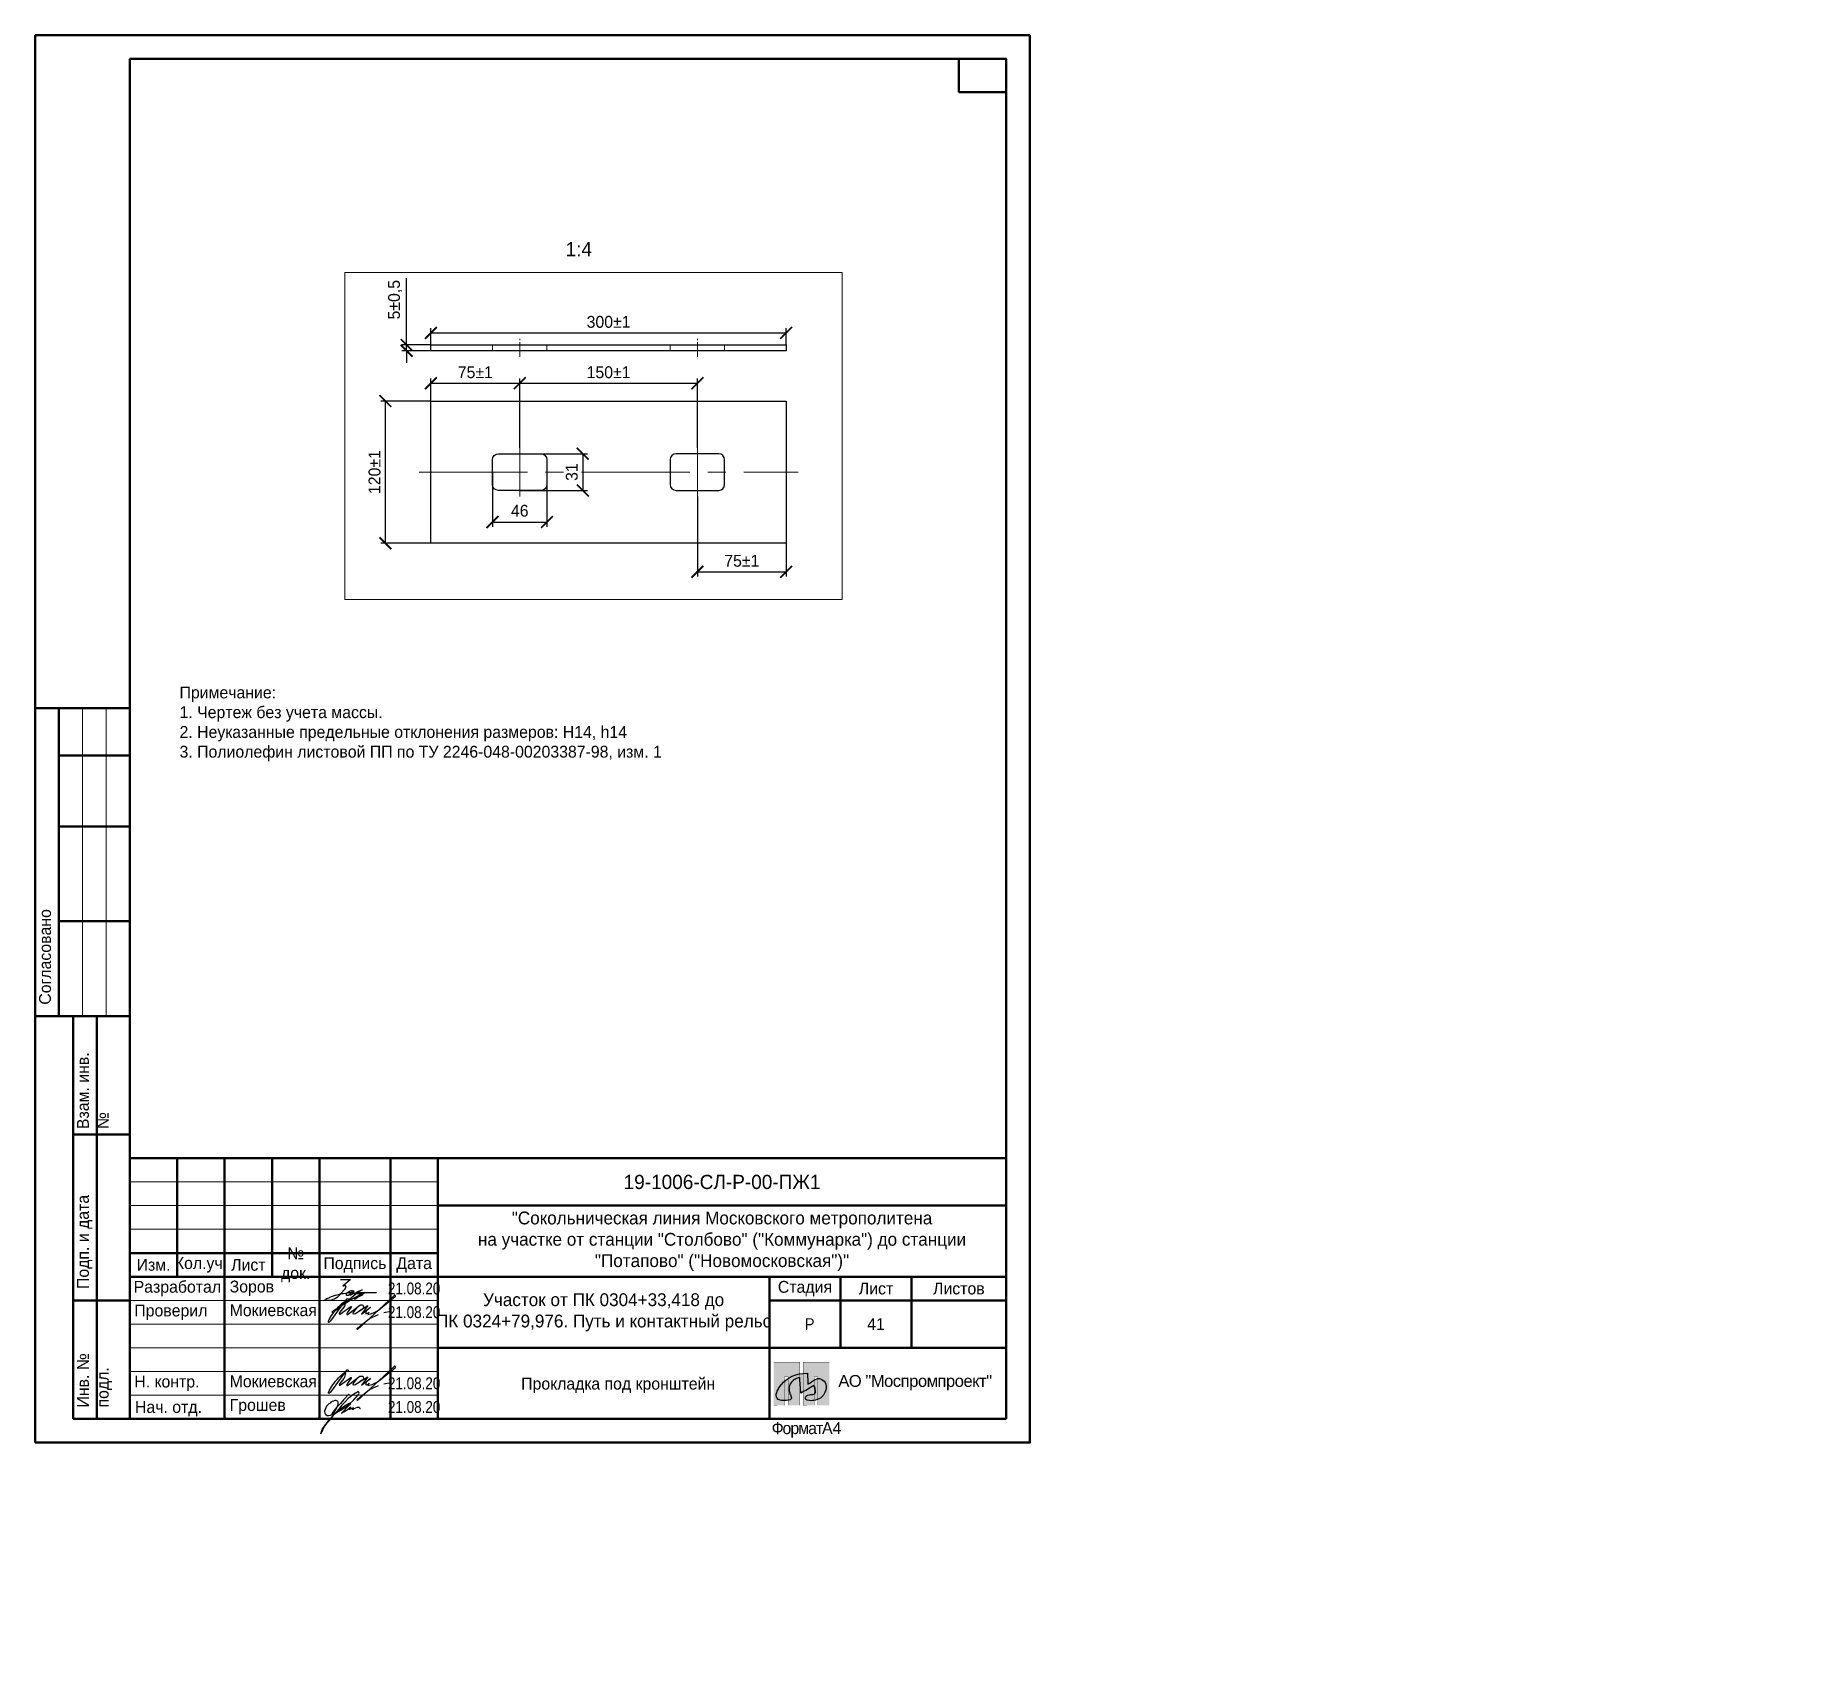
# Paper-space layout 'Прокладка' of a CAD drawing. Header units: millimetres. Extents: x 210 to 581, y -45 to 297.
# The model-space entities are those that its viewports show. They can reach past a viewport. Long polylines and large blocks are cut down to what shows.
import ezdxf
from ezdxf.enums import TextEntityAlignment as Align

# ---------------------------------------------------------------- set-up
doc = ezdxf.new("R2010")
doc.units = ezdxf.units.MM
doc.header["$LTSCALE"] = 0.3
doc.linetypes.add('CENTER2', pattern=[28.575000000000003, 19.05, -3.175, 3.175, -3.175])
doc.linetypes.add('DASHED', pattern=[19.049999999999997, 12.7, -6.35])
doc.layers.get('0').update_dxf_attribs({"lineweight": 20})
for name, color, linetype, lineweight in [('Gen_Stamp', 90, 'Continuous', 50), ('Gen_Text', 50, 'Continuous', 20), ('Gen_Text stamp_Field', 11, 'Continuous', 13), ('ВСП_Сплошная_толстая', 90, 'Continuous', 30), ('ВСП_Сплошная_тонкая', 7, 'Continuous', 20)]:
    doc.layers.add(name, color=color, linetype=linetype, lineweight=lineweight)
doc.layers.add('Подписи', color=7, linetype='Continuous', lineweight=25, true_color=0x0101ff)
doc.styles.add('mpp', font='mipgost.shx')
doc.styles.get("Standard").update_dxf_attribs({"font": 'txt.shx'})
doc.dimstyles.new('Аннотативный', dxfattribs={"dimscale": 0, "dimtxt": 2.5, "dimasz": 2.5, "dimexe": 1, "dimexo": 0, "dimgap": 1, "dimtad": 1, "dimdec": 0, "dimtxsty": 'mpp', "dimblk": 'ARCHTICK', "dimcen": 1, "dimadec": 0, "dimazin": 0, "dimtfac": 1, "dimtdec": 0, "dimtmove": 0, "dimatfit": 3, "dimfxl": 1, "dimarcsym": 0})

# ---------------------------------------------------------------- blocks, each defined once
blk = doc.blocks.new('mpp_logo1')
at = {"true_color": 0xc7c8ca}
h = blk.add_hatch(color=9, dxfattribs=at)
h.dxf.hatch_style = 1
h.paths.add_polyline_path([(3.185423240107497, 2.855029798071939), (3.185423240107497, 8.882397298071766), (3.961031990107529, 8.882397298071766), (3.961031990107529, 2.855029798071939), (6.415196990107518, 2.855029798071939), (6.415196990107518, 11.95782104807188), (0.889466990107536, 11.95782104807188), (0.889466990107536, 2.882041048072097)])
h.paths.add_polyline_path([(9.432739490107508, 2.855029798071939), (9.432739490107508, 8.882397298071766), (10.20834824010754, 8.882397298071766), (10.20834824010754, 2.855029798071939), (12.65865449010749, 2.855029798071939), (12.65865449010749, 11.95782104807188), (7.136783240107519, 11.95782104807188), (7.136783240107519, 2.882041048072097)])
at = {"true_color": 0xcd2027}
h = blk.add_hatch(color=242, dxfattribs=at)
h.dxf.hatch_style = 1
edge = h.paths.add_edge_path()
edge.add_spline(control_points=[(6.399761990107521, 8.72418854807185), (6.399761990107521, 8.122223548072014), (6.583052615107505, 6.063580423071471), (6.627428240107548, 5.417239798071975), (7.549669490107561, 5.952319798071983), (8.471910740107546, 6.48739979807155), (9.394151990107531, 7.022479798071544), (9.563155447870315, 6.697965582994641), (10.13591255891998, 4.987341278627369), (8.10134274438542, 5.304542938739971), (7.502513403996943, 4.497120531181068), (7.619593312494061, 3.674053225121838), (10.99515221729305, 3.966608648720154), (12.35084129099204, 6.755838817997784), (10.49675666974775, 9.728969180630116), (9.121220018614707, 7.778767818414593), (8.12076449010749, 7.308027298071991), (8.112977885114645, 7.775491475937145), (8.060919312611048, 8.703243137004193), (8.008860740107536, 9.630994798071683), (5.623002788160335, 9.672331782915023), (2.733664962562955, 8.203290139560494), (1.081918668145562, 4.92841474753763), (1.930928656537787, 3.909758222053824), (3.054255118814325, 3.785519730923284), (4.765546812860919, 4.009122356625411), (4.560146125548812, 4.714570590903904), (4.266576111257251, 5.486053977611817), (4.106984511058329, 6.320768952245416), (4.239359154083445, 7.190385430413926), (4.75615996427473, 7.933892329977851), (5.498735601861227, 8.473860807954964), (6.090811503769231, 8.638354350469996), (6.399761990107521, 8.72418854807185)], knot_values=[0, 0, 0, 0, 300.6599823721142, 300.6599823721142, 300.6599823721142, 590.7897162843765, 590.7897162843765, 590.7897162843765, 601.2341526023401, 681.5324597140097, 755.608742186877, 840.9951140503072, 903.9416191161167, 943.0571531147725, 997.4435944397942, 1235.152214580835, 1235.152214580835, 1235.152214580835, 1352.877278288611, 1352.877278288611, 1352.877278288611, 1848.049446715974, 2121.155547892788, 2235.105679529394, 2341.231601197948, 2452.861850234668, 2512.415869830325, 2593.544178699672, 2662.908227384852, 2745.449255062001, 2823.932414083539, 2903.355812713918, 2990.023756614763, 2990.023756614763, 2990.023756614763, 2990.023756614763], degree=3, periodic=0)
at = {"color": 18, "lineweight": 25, "true_color": 0x000000, "const_width": 0.04244624999999998}
for points in [[(3.185423240107497, 2.855029798071939), (3.185423240107497, 8.882397298071766), (3.961031990107529, 8.882397298071766), (3.961031990107529, 2.855029798071939), (6.415196990107518, 2.855029798071939), (6.415196990107518, 11.95782104807188), (0.889466990107536, 11.95782104807188), (0.889466990107536, 2.882041048072097), (3.185423240107497, 2.855029798071939)], [(9.432739490107508, 2.855029798071939), (9.432739490107508, 8.882397298071766), (10.20834824010754, 8.882397298071766), (10.20834824010754, 2.855029798071939), (12.65865449010749, 2.855029798071939), (12.65865449010749, 11.95782104807188), (7.136783240107519, 11.95782104807188), (7.136783240107519, 2.882041048072097), (9.432739490107508, 2.855029798071939)]]:
    blk.add_lwpolyline(points, dxfattribs=at)
at = {"color": 18, "lineweight": 30, "true_color": 0x000000}
blk.add_open_spline([(6.399761990107521, 8.72418854807185), (6.399761990107521, 8.122223548072014), (6.583052615107505, 6.063580423071471), (6.627428240107548, 5.417239798071975), (7.549669490107561, 5.952319798071983), (8.471910740107546, 6.48739979807155), (9.394151990107531, 7.022479798071544), (9.563155447870315, 6.697965582994641), (10.13591255891998, 4.987341278627369), (8.10134274438542, 5.304542938739971), (7.502513403996943, 4.497120531181068), (7.619593312494061, 3.674053225121838), (10.99515221729305, 3.966608648720154), (12.35084129099204, 6.755838817997784), (10.49675666974775, 9.728969180630116), (9.121220018614707, 7.778767818414593), (8.12076449010749, 7.308027298071991), (8.112977885114645, 7.775491475937145), (8.060919312611048, 8.703243137004193), (8.008860740107536, 9.630994798071683), (5.623002788160335, 9.672331782915023), (2.733664962562955, 8.203290139560494), (1.081918668145562, 4.92841474753763), (1.930928656537787, 3.909758222053824), (3.054255118814325, 3.785519730923284), (4.765546812860919, 4.009122356625411), (4.560146125548812, 4.714570590903904), (4.266576111257251, 5.486053977611817), (4.106984511058329, 6.320768952245416), (4.239359154083445, 7.190385430413926), (4.75615996427473, 7.933892329977851), (5.498735601861227, 8.473860807954964), (6.090811503769231, 8.638354350469996), (6.399761990107521, 8.72418854807185)], degree=3, knots=[0, 0, 0, 0, 300.6599823721142, 300.6599823721142, 300.6599823721142, 590.7897162843765, 590.7897162843765, 590.7897162843765, 601.2341526023401, 681.5324597140097, 755.608742186877, 840.9951140503072, 903.9416191161167, 943.0571531147725, 997.4435944397942, 1235.152214580835, 1235.152214580835, 1235.152214580835, 1352.877278288611, 1352.877278288611, 1352.877278288611, 1848.049446715974, 2121.155547892788, 2235.105679529394, 2341.231601197948, 2452.861850234668, 2512.415869830325, 2593.544178699672, 2662.908227384852, 2745.449255062001, 2823.932414083539, 2903.355812713918, 2990.023756614763, 2990.023756614763, 2990.023756614763, 2990.023756614763], dxfattribs=at)
at = {"insert": (30.75713740477127, 7.628417272551303), "char_height": 2.5, "width": 38.48139500955009, "attachment_point": 5, "line_spacing_factor": 0.8399999999999999, "style": 'mpp'}
blk.add_mtext('{\\f@Arial Unicode MS|b0|i0|c204|p34;\\T0.95;\\C50;АО "Моспромпроект"}', dxfattribs=at)
blk = doc.blocks.new('*U181')
at = {"layer": 'ВСП_Сплошная_тонкая', "color": 0, "insert": (5, -2.5), "char_height": 2.5, "width": 10, "attachment_point": 5, "style": 'mpp'}
blk.add_mtext('{\\W0.85;21.08.20}', dxfattribs=at)
blk = doc.blocks.new('A$C727e515a')
at = {"layer": 'Подписи', "color": 5}
blk.add_lwpolyline([(0.4901873854023506, 1.041868697127029), (0.8041337586682857, 1.041868697127029), (0.5565708930253095, 0.8345098053032416), (0.5884577096294379, 0.8482304826147811), (0.6030924972036273, 0.8545277307948451), (0.622358488520149, 0.8516236847171967), (0.637975698092828, 0.84926963527026), (0.6437175241790101, 0.8411172103160425), (0.652123440518773, 0.829182226374912), (0.6491414280935714, 0.8140027237850518), (0.646192861912958, 0.7989934744617635), (0.6424149056056394, 0.7797623347566889), (0.6389722979674843, 0.7665601549306302), (0.6364756158313125, 0.7569855388271485), (0.6039845312116086, 0.7132261778378961), (0.4485121603102016, 0.534328157782511), (0.4029304001505807, 0.4965904582459189), (0.3762568937106914, 0.474507134388066), (0.3224546742185339, 0.443715652996616), (0.2794345718577644, 0.4190948716644813), (0.2452399118810717, 0.4046160030748069), (0.1914974661776796, 0.3872764290254054), (0.1554447823764349, 0.3811593261507369), (0.1183471715340558, 0.3748649292293234), (0.04557624245444458, 0.3743573567981002), (0.0289183609627961, 0.3742411691732519), (0.00850278324651299, 0.3835407936821866), (0, 0.4008803677324977), (0.00850278324651299, 0.4148189571051262), (0.02380889663254493, 0.4229828768438892), (0.05018017104642647, 0.4370486923970587), (0.08054518917807263, 0.4532446766185707), (0.1149668992475199, 0.4668376792542404), (0.1482036834203182, 0.4799627591515065), (0.2001550473327018, 0.5004781555441591), (0.2664389340970956, 0.5220083437243375), (0.3283368157208821, 0.5421138792378404), (0.3789528757022138, 0.5585548779410523), (0.4545374940580587, 0.5774280505511342), (0.5282042987671303, 0.5958223528728315), (0.5757338821349549, 0.603001587502149), (0.6416204646678612, 0.6129536047808832), (0.6952629685844687, 0.6210561820482052), (0.7231007445416253, 0.6302561603579306), (0.7676562115902925, 0.6319527614095932), (0.799411495376035, 0.6331619519183107), (0.8268446320271323, 0.6445294003970048), (0.905074652066105, 0.6669743427491994), (0.9201181992426442, 0.6712904805819866), (0.8945303180071278, 0.6785314645912877), (0.8622186381262509, 0.6788738978302717), (0.8261717432690783, 0.6792559161904057), (0.7928279813331756, 0.6710524113314023), (0.7560911021246284, 0.6571138219587738), (0.7281991038671549, 0.6414708489601253), (0.7158895679718529, 0.6345671579495855), (0.6822807637090591, 0.6115546359224027), (0.6720785273528236, 0.5972736133098806), (0.6622128709959725, 0.578229655634459), (0.6639123241047855, 0.5612325148249511), (0.6727572050558592, 0.5493329597429693), (0.7009913010169839, 0.5432158568692103), (0.739764213332819, 0.5503524768882926), (0.7641211423216805, 0.5548356620978359), (0.7826257449778495, 0.5629368984500616), (0.7945274344419886, 0.5748364535320434), (0.818336331075443, 0.590814077196228), (0.8230981104015882, 0.6050950998087501), (0.8213986572936847, 0.6169946548907319), (0.8040509930951885, 0.6220922406191676), (0.7890869774128078, 0.6210727234729347), (0.776158994837715, 0.6125741530686355), (0.7656146607778282, 0.587413092519455), (0.7673196315918176, 0.5717701195208065), (0.7781111743223144, 0.5609604386152363), (0.7890869774128078, 0.5602129976787182), (0.8161055719647283, 0.5583730590930145), (0.8411299700073869, 0.5642910662618306), (0.8564360833934188, 0.5744940202921498), (0.8822203183799502, 0.5840665858577267), (0.9098179227932173, 0.5943123766611711), (0.9377525829168571, 0.6046833015974871), (0.9619723360161774, 0.6136750430490538), (0.9932144701015204, 0.6330111914230656), (1.016609205831446, 0.6474904865956974), (1.054435762687395, 0.6709018167515257), (1.089045968763457, 0.6847108280535394), (1.124607319979033, 0.6988993335993188), (1.147034172093485, 0.7078473489227886), (1.175375626400182, 0.719155211753093), (1.12713468567199, 0.6912404073300422), (1.10645310082164, 0.6792729293426394), (1.090369820155693, 0.6699662776170738), (1.054769985939856, 0.634676662180027), (1.026475195224521, 0.6167300473871364), (0.9720651072284454, 0.5743072385248524), (0.9124573412191239, 0.5284056192494972), (0.4695401336748546, 0.1583987211115527), (0.4029304001505807, 0.1059519574127989), (0.3102715818040451, 0.04260959062958136), (0.2554078687090779, 0.005104283525904307), (0.2378627404323197, 0.001984556276511285), (0.226721985660308, 3.600897171551765e-06), (0.2156594959242284, 0.007447922965184262), (0.2166857890351821, 0.01837465634343971), (0.2805808117500419, 0.06721030587777932), (0.3337328630295815, 0.102060670596984), (0.3787768344092433, 0.1315947862744142), (0.472823168089235, 0.188735193125467), (0.8788048590486142, 0.4426572229831436), (1.077033925201249, 0.54979213158731), (1.164704738320324, 0.5851950590349588), (1.211803867327035, 0.6044413636236641), (1.245475573012237, 0.6182007667656269), (1.253065264550969, 0.6137181913918539), (1.249830425152907, 0.6082411093215159), (1.178454858925761, 0.5827902437822559), (1.087694131063472, 0.5442976346039359), (0.9962381723853468, 0.4972130641363037), (0.9216332844644057, 0.4539108244534873), (0.9178536566096227, 0.4432564811531847), (0.9157912283363152, 0.4374427291912655), (0.9230071929832775, 0.4353571689171076), (0.9356159449244559, 0.4317129836360305), (0.9512026650108965, 0.43467230243823), (1.007582573654872, 0.4635378680350186), (1.077723638313728, 0.5037426434128065), (1.141754517760428, 0.540445067847303), (1.190488973306856, 0.5621664236605284), (1.199085557537728, 0.5704159517090375), (1.191847721401754, 0.5779582823279883), (1.148310625860745, 0.5785748446976422), (1.081503266168511, 0.583475110262043), (1.026560719273624, 0.5875051014457959), (0.9711755202748931, 0.5915675608017903), (0.9270003850676924, 0.594807771084847), (0.8816740655956892, 0.6020365483718706), (0.8448820093381073, 0.6058188791566863), (0.8032840321147887, 0.6140606246317475), (0.777888521925195, 0.6190921993659781), (0.7795340987961557, 0.6273978027608633), (0.7882110535293991, 0.6256786506005048), (0.8211613959829265, 0.6274699989980945), (0.9047049658383912, 0.6254076169861946), (0.9851224780701475, 0.6280029561299028), (1.624268861541168, 0.6263570909686678)], dxfattribs=at)
blk = doc.blocks.new('Мокиевская')
at = {"layer": 'Подписи', "color": 5, "lineweight": 30}
for points in [[(7.318717670459591, 3.781025925087761), (5.567033396113402, 4.936641036416404), (3.531875710540589, 4.623705007998524), (-6.565623620680526, -8.676040418039975), (-21.76631715480107, -29.52678297245711), (-23.95802313139848, -31.71732966650234), (-24.74077455393854, -31.48262902140914), (-24.81904869945083, -30.54382368859569), (-24.58422626291394, -29.52678297245711), (-23.58627326916849, -27.37017112364902), (-19.80943361474056, -21.15576760802014, -0.07417883551481985), (-1.326663196462505, -0.08532521202550924, -0.1678316902678146), (1.660878746223716, 0.3679438516155642, -0.1367553773125584), (-0.7787342104584241, -8.14340730048525), (-7.239996936144053, -15.95341324199399, 0.3148491737799996), (-7.704346284253006, -19.28029116029393), (-5.866623440680087, -18.31380069966508), (10.10152152701266, -6.891665939253926), (10.69356631182472, -6.88464170979114), (10.82807165457416, -7.172717690988975), (10.53984378423502, -7.748869653384645), (4.269828566036267, -16.80473638066314, 0.08979374731684096), (3.992604726850004, -18.81683131413592, 0.06220152234953379), (4.177071759957471, -19.40066809183736, 0.07502689321928083), (5.160895936530324, -19.40066809183736), (6.359926668017579, -18.50955155199745), (24.13242375481514, -4.861845285663094), (26.03858309692441, -4.462380769150968), (27.39133635600228, -4.493109020608699), (28.89781214266895, -4.954030040037196), (29.7279137916521, -5.968059585708488), (29.94312533027733, -7.596654160538947), (29.91238082475957, -8.672140209126155), (29.23600170336613, -9.809080008188175), (17.64534804166942, -18.35151189397084), (15.52398214464483, -18.99680517458773), (14.57090247358974, -18.75097916292407), (13.86378383038846, -17.76767786871051), (14.10973987453144, -16.72292007158148), (15.89291621085977, -14.01883944816382), (20.19713701594446, -8.364857694546572)], [(23.83996969859891, -13.74411280587401), (36.67651093095992, -5.55281257243314), (26.95036276518658, -19.02404883572444), (40.87307363778018, -8.168107706127103), (35.29573211536535, -13.13858922109284, 0.2124531214419304), (33.46737562286944, -18.48125095351224, 0.1431710941752958), (38.79947659881782, -15.7179212848705, 0.1104794015235158), (36.67651093095992, -19.4188094305473, 0.1096212942559194), (53.74825357192094, -12.18464578706016), (79.38361433745831, 8.463423525879534, 0.2658717370194768), (80.00932906541766, 10.39090567020276, 0.3433164479819836), (78.32147116198576, 10.9366871984721), (53.74825357192094, -12.18464578706016), (20.50649581567177, -42.81521036105414), (20.06342906675673, -42.26646995869714, -0.2543983955331056), (20.75966337184491, -40.80921849050537), (39.15089369026373, -25.62472440686543), (53.49606290686552, -19.51863496117039)]]:
    blk.add_lwpolyline(points, format="xyb", dxfattribs=at)
blk.add_lwpolyline([(61.75983903622273, -16.52619298135687), (72.7611341326683, -14.37490435346581)], dxfattribs=at)
blk = doc.blocks.new('A$C1FA2752A')
at = {"layer": 'Подписи', "lineweight": 30}
blk.add_lwpolyline([(0.1287233407488202, 0.777692776504864), (-0.1114588319683207, 0.361685050286269), (-0.2381635821934651, 0.09515192910157566), (-0.3987408986663468, -0.1829761415726807), (-0.5065586924088166, -0.4188801509012592), (-0.5808340964244962, -0.5813938232140572), (-0.618606058790192, -0.7223607058638208), (-0.4977259863790096, -0.5129902788253276), (-0.4009118379221945, -0.2588325282836195), (-0.3676280457489156, -0.1290870995512705), (-0.3336683386482946, 0.03757533724319728), (-0.3336683386482946, 0.138898661852636), (-0.3336683386482946, 0.198145803773059), (-0.3444639849717532, 0.2384357043531509), (-0.3647314148033729, 0.2735399225605306), (-0.3836442029382852, 0.2924527106956702), (-0.408414601309687, 0.3067539068631504), (-0.4423042451926449, 0.3158346095733577), (-0.4779310629096472, 0.3062884325372579), (-0.52713504540543, 0.2778804999979911), (-0.5786718536965054, 0.248125709857959), (-0.635375344629665, 0.1914222189247994), (-0.6690217738055253, 0.1331448940986775), (-0.7278442937454201, 0.07432237415878262), (-0.7704125351897346, 0.0005920171884099545), (-0.82222712122757, -0.08915347840252252), (-0.8498536390725349, -0.1922570466354045), (-0.8803761704934914, -0.3061686846724569), (-0.9040938749999441, -0.3946843629294108), (-0.9040938749999441, -0.478924310981256), (-0.8939150552109822, -0.5656526390498584), (-0.8783803568931035, -0.6236289224525535), (-0.8515959521159857, -0.6700208723766536), (-0.7929549232167119, -0.7286619012759274), (-0.7194964401046491, -0.7286619012759274), (-0.648565520052216, -0.7096560185295857), (-0.5924312984780045, -0.6770246911271443), (-0.5081448424430164, -0.6105917109675829), (-0.40522801973475, -0.529474630445975), (-0.1365788170928681, -0.2608254278043205), (0.1007862602141358, 0.01270199451528242), (0.3343323806216176, 0.3628225078623473), (0.5255618705464258, 0.7371149879568293), (0.5530985801606221, 0.8398833873095555), (0.5396977934365168, 0.8898958042252616), (0.5262169687466667, 0.9132452775158981), (0.500831823293538, 0.9132452775158981), (0.4590540401345606, 0.8891248631630333), (0.4011663844344184, 0.8312372074628911), (0.2906055354583259, 0.7206763584867986), (0.186229962802372, 0.5723553939801604), (0.09655518010640662, 0.4449247133818517), (-0.03478732185430999, 0.2174328267924466), (-0.1728097404788969, -0.02162901484894064), (-0.3222063785456157, -0.316606780645543), (-0.4131568848847564, -0.4961849659725885), (-0.4775426937044358, -0.6233122044463926), (-0.5843363378530739, -0.8082842220374005), (-0.6670924370660032, -0.9516219905108301), (-0.7686757576720993, -1.127569463002828), (-0.8693239408080444, -1.390413406872995), (-0.9367589646162742, -1.566520784676186), (-1.008783076880718, -1.835318431016958), (-1.059398040276847, -2.024216046035008), (-1.005350778438242, -1.734431949189911), (-0.8575998547275958, -1.359795814705649), (-0.6604234198548511, -1.018276211450484), (-0.493710826872757, -0.6513162325577468), (-0.2770068914310286, -0.3134059557164619), (-0.05837289689634417, -0.05837289689634417), (0.05837289689634417, 0.05837289689634417), (0.1493548689354611, 0.1193111435591163), (0.1980624105049174, 0.1387838912373809), (0.1812298420118168, 0.07596389039895257), (0.1424425781310674, 0.008782378671185143), (0.01739709255571142, -0.2078027556024153), (-0.09569026132203362, -0.4036757982123618), (-0.1933144388649453, -0.5727658337639241), (-0.06195041777618826, -0.4650434427117034), (0.05755498847202034, -0.3209043025631217), (0.2025208122049662, -0.1460565710690389), (0.1534222030768433, -0.2310978566597441), (0.1399284285612339, -0.2814573087371173), (0.1399284285612339, -0.3030638480754533), (0.1621821597291273, -0.2971009787804633), (0.2100565936575549, -0.2694606614645636), (0.2529576258211819, -0.2265596293009366), (0.3133998312619042, -0.1790350701326133), (0.2831472032316924, -0.2266840037932525), (0.2655453601983027, -0.2571712902336003), (0.2593038699587851, -0.2804648489220654), (0.2629752900893436, -0.2941667753848378), (0.2699643701389505, -0.3011558554344447), (0.2831132943961165, -0.2976326117982353), (0.3136082305350101, -0.2858801365523505), (0.3480519995332543, -0.2571237213492168), (0.4100160505145141, -0.2121974017222783), (0.4808718038816551, -0.1642551653790179), (0.5154605151683427, -0.1442853636065138), (0.5374310783354304, -0.1383983689486286), (0.547170467532851, -0.1552674858730825), (0.553096138600722, -0.1773823913674732), (0.5604104088884014, -0.2046796197021195), (0.5782521538089895, -0.2283545538562066), (0.5874828825485565, -0.2375852825957736), (0.6013104134476634, -0.2455686112825788), (0.6172634841818763, -0.2498432237025554)], dxfattribs=at)
blk = doc.blocks.new('_ArchTick')
at = {"color": 0, "linetype": 'ByBlock', "const_width": 0.15}
blk.add_lwpolyline([(-0.5, -0.5), (0.5, 0.5)], dxfattribs=at)
blk = doc.blocks.new('*D88')
at = {"layer": 'Defpoints', "color": 0, "transparency": 16777216}
for p in [(6072.80891688868, 1220.496574423802), (5772.80891688868, 1210.315775326591), (6072.80891688868, 1210.315775326591)]:
    blk.add_point(p, dxfattribs=at)
at = {"layer": 'ВСП_Сплошная_тонкая', "color": 0, "lineweight": -2, "transparency": 16777216}
for p, q in [((5772.80891688868, 1210.315775326591), (5772.80891688868, 1224.496574423802)), ((5772.80891688868, 1220.496574423802), (6072.80891688868, 1220.496574423802)), ((6072.80891688868, 1210.315775326591), (6072.80891688868, 1224.496574423802))]:
    blk.add_line(p, q, dxfattribs=at)
at = {"layer": 'ВСП_Сплошная_тонкая', "color": 0, "lineweight": -2, "transparency": 16777216, "xscale": 10, "yscale": 10, "zscale": 10, "rotation": 180}
blk.add_blockref('_ArchTick', (5772.80891688868, 1220.496574423802), dxfattribs=at)
at = {"layer": 'ВСП_Сплошная_тонкая', "color": 0, "lineweight": -2, "transparency": 16777216, "xscale": 10, "yscale": 10, "zscale": 10}
blk.add_blockref('_ArchTick', (6072.80891688868, 1220.496574423802), dxfattribs=at)
at = {"layer": 'ВСП_Сплошная_тонкая', "color": 0, "transparency": 16777216, "insert": (5922.80891688868, 1229.729723140427), "char_height": 10, "attachment_point": 5, "style": 'mpp'}
blk.add_mtext('300±1', dxfattribs=at)
blk = doc.blocks.new('*D89')
at = {"layer": 'Defpoints', "color": 0, "transparency": 16777216}
for p in [(5752.280111881175, 1210.315775326592), (5772.808916888682, 1210.315775326592), (5772.808916888682, 1205.315775326592)]:
    blk.add_point(p, dxfattribs=at)
at = {"layer": 'ВСП_Сплошная_тонкая', "color": 0, "lineweight": -2, "transparency": 16777216}
for p, q in [((5752.280111881175, 1210.315775326592), (5752.280111881175, 1266.616718429134)), ((5772.808916888682, 1210.315775326592), (5748.280111881175, 1210.315775326592)), ((5772.808916888682, 1205.315775326592), (5748.280111881175, 1205.315775326592)), ((5752.280111881175, 1205.315775326592), (5752.280111881175, 1210.315775326592)), ((5752.280111881175, 1205.315775326592), (5752.280111881175, 1195.315775326592))]:
    blk.add_line(p, q, dxfattribs=at)
at = {"layer": 'ВСП_Сплошная_тонкая', "color": 0, "lineweight": -2, "transparency": 16777216, "xscale": 10, "yscale": 10, "zscale": 10}
for p, rotation in [((5752.280111881175, 1210.315775326592), 270), ((5752.280111881175, 1205.315775326592), 90)]:
    blk.add_blockref('_ArchTick', p, dxfattribs=dict(at, rotation=rotation))
at = {"layer": 'ВСП_Сплошная_тонкая', "color": 0, "transparency": 16777216, "insert": (5742.554577572962, 1248.466246877861), "char_height": 10, "attachment_point": 5, "rotation": 90, "style": 'mpp'}
blk.add_mtext('5±0,5', dxfattribs=at)
blk = doc.blocks.new('*D90')
at = {"layer": 'Defpoints', "color": 0, "transparency": 16777216}
for p in [(5847.808916888634, 1177.974242355764), (5772.80891688868, 1162.961708364885), (5847.808916888634, 1123.461708364927)]:
    blk.add_point(p, dxfattribs=at)
at = {"layer": 'ВСП_Сплошная_тонкая', "color": 0, "lineweight": -2, "transparency": 16777216}
for p, q in [((5772.80891688868, 1162.961708364885), (5772.80891688868, 1181.974242355764)), ((5772.80891688868, 1177.974242355764), (5847.808916888634, 1177.974242355764)), ((5847.808916888634, 1123.461708364927), (5847.808916888634, 1181.974242355764))]:
    blk.add_line(p, q, dxfattribs=at)
at = {"layer": 'ВСП_Сплошная_тонкая', "color": 0, "lineweight": -2, "transparency": 16777216, "xscale": 10, "yscale": 10, "zscale": 10, "rotation": 180}
blk.add_blockref('_ArchTick', (5772.80891688868, 1177.974242355764), dxfattribs=at)
at = {"layer": 'ВСП_Сплошная_тонкая', "color": 0, "lineweight": -2, "transparency": 16777216, "xscale": 10, "yscale": 10, "zscale": 10}
blk.add_blockref('_ArchTick', (5847.808916888634, 1177.974242355764), dxfattribs=at)
at = {"layer": 'ВСП_Сплошная_тонкая', "color": 0, "transparency": 16777216, "insert": (5810.308916888656, 1187.196142478464), "char_height": 10, "attachment_point": 5, "style": 'mpp'}
blk.add_mtext('75±1', dxfattribs=at)
blk = doc.blocks.new('*D91')
at = {"layer": 'Defpoints', "color": 0, "transparency": 16777216}
for p in [(5997.808916888726, 1177.974242355764), (5847.808916888634, 1162.961708364885), (5997.808916888726, 1123.461708364927)]:
    blk.add_point(p, dxfattribs=at)
at = {"layer": 'ВСП_Сплошная_тонкая', "color": 0, "lineweight": -2, "transparency": 16777216}
for p, q in [((5847.808916888634, 1162.961708364885), (5847.808916888634, 1181.974242355764)), ((5847.808916888634, 1177.974242355764), (5997.808916888726, 1177.974242355764)), ((5997.808916888726, 1123.461708364927), (5997.808916888726, 1181.974242355764))]:
    blk.add_line(p, q, dxfattribs=at)
at = {"layer": 'ВСП_Сплошная_тонкая', "color": 0, "lineweight": -2, "transparency": 16777216, "xscale": 10, "yscale": 10, "zscale": 10, "rotation": 180}
blk.add_blockref('_ArchTick', (5847.808916888634, 1177.974242355764), dxfattribs=at)
at = {"layer": 'ВСП_Сплошная_тонкая', "color": 0, "lineweight": -2, "transparency": 16777216, "xscale": 10, "yscale": 10, "zscale": 10}
blk.add_blockref('_ArchTick', (5997.808916888726, 1177.974242355764), dxfattribs=at)
at = {"layer": 'ВСП_Сплошная_тонкая', "color": 0, "transparency": 16777216, "insert": (5922.80891688868, 1187.207391072389), "char_height": 10, "attachment_point": 5, "style": 'mpp'}
blk.add_mtext('150±1', dxfattribs=at)
blk = doc.blocks.new('*D92')
at = {"layer": 'Defpoints', "color": 0, "transparency": 16777216}
for p in [(5824.808916888641, 1102.961708364885), (5870.808916888641, 1102.961708364885), (5870.808916888641, 1060.816417122482)]:
    blk.add_point(p, dxfattribs=at)
at = {"layer": 'ВСП_Сплошная_тонкая', "color": 0, "lineweight": -2, "transparency": 16777216}
for p, q in [((5824.808916888641, 1102.961708364885), (5824.808916888641, 1056.816417122482)), ((5870.808916888641, 1102.961708364885), (5870.808916888641, 1056.816417122482)), ((5824.808916888641, 1060.816417122482), (5870.808916888641, 1060.816417122482))]:
    blk.add_line(p, q, dxfattribs=at)
at = {"layer": 'ВСП_Сплошная_тонкая', "color": 0, "lineweight": -2, "transparency": 16777216, "xscale": 10, "yscale": 10, "zscale": 10, "rotation": 180}
blk.add_blockref('_ArchTick', (5824.808916888641, 1060.816417122482), dxfattribs=at)
at = {"layer": 'ВСП_Сплошная_тонкая', "color": 0, "lineweight": -2, "transparency": 16777216, "xscale": 10, "yscale": 10, "zscale": 10}
blk.add_blockref('_ArchTick', (5870.808916888641, 1060.816417122482), dxfattribs=at)
at = {"layer": 'ВСП_Сплошная_тонкая', "color": 0, "transparency": 16777216, "insert": (5847.808916888641, 1070.276203399197), "char_height": 10, "attachment_point": 5, "style": 'mpp'}
blk.add_mtext('46', dxfattribs=at)
blk = doc.blocks.new('*D93')
at = {"layer": 'Defpoints', "color": 0, "transparency": 16777216}
for p in [(5847.808916888643, 1118.461708364894), (5847.808916888643, 1087.461708364894), (5900.99571383162, 1087.461708364894)]:
    blk.add_point(p, dxfattribs=at)
at = {"layer": 'ВСП_Сплошная_тонкая', "color": 0, "lineweight": -2, "transparency": 16777216}
for p, q in [((5847.808916888643, 1118.461708364894), (5904.99571383162, 1118.461708364894)), ((5900.99571383162, 1118.461708364894), (5900.99571383162, 1087.461708364894)), ((5847.808916888643, 1087.461708364894), (5904.99571383162, 1087.461708364894))]:
    blk.add_line(p, q, dxfattribs=at)
at = {"layer": 'ВСП_Сплошная_тонкая', "color": 0, "lineweight": -2, "transparency": 16777216, "xscale": 10, "yscale": 10, "zscale": 10}
for p, rotation in [((5900.99571383162, 1118.461708364894), 90), ((5900.99571383162, 1087.461708364894), 270)]:
    blk.add_blockref('_ArchTick', p, dxfattribs=dict(at, rotation=rotation))
at = {"layer": 'ВСП_Сплошная_тонкая', "color": 0, "transparency": 16777216, "insert": (5891.77381370892, 1102.961708364892), "char_height": 10, "attachment_point": 5, "rotation": 90, "style": 'mpp'}
blk.add_mtext('31', dxfattribs=at)
blk = doc.blocks.new('*D94')
at = {"layer": 'Defpoints', "color": 0, "transparency": 16777216}
for p in [(5997.808916888726, 1082.461708364927), (6072.80891688868, 1042.961708364885), (6072.80891688868, 1018.816487073173)]:
    blk.add_point(p, dxfattribs=at)
at = {"layer": 'ВСП_Сплошная_тонкая', "color": 0, "lineweight": -2, "transparency": 16777216}
for p, q in [((5997.808916888726, 1082.461708364927), (5997.808916888726, 1014.816487073173)), ((6072.80891688868, 1042.961708364885), (6072.80891688868, 1014.816487073173)), ((5997.808916888726, 1018.816487073173), (6072.80891688868, 1018.816487073173))]:
    blk.add_line(p, q, dxfattribs=at)
at = {"layer": 'ВСП_Сплошная_тонкая', "color": 0, "lineweight": -2, "transparency": 16777216, "xscale": 10, "yscale": 10, "zscale": 10, "rotation": 180}
blk.add_blockref('_ArchTick', (5997.808916888726, 1018.816487073173), dxfattribs=at)
at = {"layer": 'ВСП_Сплошная_тонкая', "color": 0, "lineweight": -2, "transparency": 16777216, "xscale": 10, "yscale": 10, "zscale": 10}
blk.add_blockref('_ArchTick', (6072.80891688868, 1018.816487073173), dxfattribs=at)
at = {"layer": 'ВСП_Сплошная_тонкая', "color": 0, "transparency": 16777216, "insert": (6035.308916888704, 1028.038387195872), "char_height": 10, "attachment_point": 5, "style": 'mpp'}
blk.add_mtext('75±1', dxfattribs=at)
blk = doc.blocks.new('*D95')
at = {"layer": 'Defpoints', "color": 0, "transparency": 16777216}
for p in [(5734.357008122683, 1162.961708364885), (5772.808916888682, 1162.961708364885), (5772.808916888682, 1042.961708364885)]:
    blk.add_point(p, dxfattribs=at)
at = {"layer": 'ВСП_Сплошная_тонкая', "color": 0, "lineweight": -2, "transparency": 16777216}
for p, q in [((5772.808916888682, 1162.961708364885), (5730.357008122683, 1162.961708364885)), ((5734.357008122683, 1042.961708364885), (5734.357008122683, 1162.961708364885)), ((5772.808916888682, 1042.961708364885), (5730.357008122683, 1042.961708364885))]:
    blk.add_line(p, q, dxfattribs=at)
at = {"layer": 'ВСП_Сплошная_тонкая', "color": 0, "lineweight": -2, "transparency": 16777216, "xscale": 10, "yscale": 10, "zscale": 10}
for p, rotation in [((5734.357008122683, 1162.961708364885), 90), ((5734.357008122683, 1042.961708364885), 270)]:
    blk.add_blockref('_ArchTick', p, dxfattribs=dict(at, rotation=rotation))
at = {"layer": 'ВСП_Сплошная_тонкая', "color": 0, "transparency": 16777216, "insert": (5725.21640069861, 1102.961708364883), "char_height": 10, "attachment_point": 5, "rotation": 90, "style": 'mpp'}
blk.add_mtext('120±1', dxfattribs=at)

msp = doc.modelspace()

# ---------------------------------------------------------------- linework, layer by layer
at = {"layer": 'ВСП_Сплошная_толстая', "color": 7}
for points in [[(5772.80891688868, 1210.315775326591), (6072.80891688868, 1210.315775326591), (6072.80891688868, 1205.315775326591), (5772.80891688868, 1205.315775326591)], [(5772.80891688868, 1162.961708364885), (6072.80891688868, 1162.961708364885), (6072.80891688868, 1042.961708364885), (5772.80891688868, 1042.961708364885)]]:
    msp.add_lwpolyline(points, close=True, dxfattribs=at)
at = {"layer": 'ВСП_Сплошная_толстая', "color": 7, "linetype": 'DASHED', "lineweight": 20, "ltscale": 0.1}
for points in [[(5824.808916888641, 1205.315775326591), (5824.808916888641, 1210.315775326591)], [(5870.808916888641, 1205.315775326591), (5870.808916888641, 1210.315775326591)], [(5974.808916888719, 1205.315775326591), (5974.808916888719, 1210.315775326591)], [(6020.808916888719, 1205.315775326591), (6020.808916888719, 1210.315775326591)]]:
    msp.add_lwpolyline(points, dxfattribs=at)
at = {"layer": 'ВСП_Сплошная_толстая', "color": 7, "linetype": 'CENTER2', "lineweight": 20, "ltscale": 0.1}
for points in [[(5847.808916888634, 1200.315775326591), (5847.808916888634, 1215.315775326591)], [(5997.808916888726, 1200.315775326591), (5997.808916888726, 1215.315775326591)]]:
    msp.add_lwpolyline(points, dxfattribs=at)
at = {"layer": 'ВСП_Сплошная_толстая', "color": 7}
for points in [[(5829.808916888641, 1118.461708364894), (5865.808916888641, 1118.461708364894, -0.414213562373095), (5870.808916888641, 1113.461708364894), (5870.808916888641, 1092.461708364894, -0.414213562373095), (5865.808916888641, 1087.461708364894), (5829.808916888641, 1087.461708364894, -0.414213562373095), (5824.808916888641, 1092.461708364894), (5824.808916888641, 1113.461708364894, -0.414213562373095)], [(6015.808916888719, 1118.461708364894), (5979.808916888719, 1118.461708364894, 0.414213562373095), (5974.808916888719, 1113.461708364894), (5974.808916888719, 1092.461708364894, 0.414213562373095), (5979.808916888719, 1087.461708364894), (6015.808916888719, 1087.461708364894, 0.414213562373095), (6020.808916888719, 1092.461708364894), (6020.808916888719, 1113.461708364894, 0.414213562373095)]]:
    msp.add_lwpolyline(points, format="xyb", close=True, dxfattribs=at)
at = {"layer": 'ВСП_Сплошная_толстая', "color": 7, "linetype": 'CENTER2', "lineweight": 20}
for points in [[(5847.808916888634, 1123.461708364927), (5847.808916888634, 1082.461708364927)], [(5997.808916888726, 1123.461708364927), (5997.808916888726, 1082.461708364927)], [(5762.80891688868, 1102.961708364885), (6082.80891688868, 1102.961708364885)]]:
    msp.add_lwpolyline(points, dxfattribs=at)

# ---------------------------------------------------------------- dimensions: what is measured, and where the dimension line sits
at = {"layer": 'ВСП_Сплошная_тонкая', "color": 7}
for base, p1, p2, override, picture, middle in [((5752.280111881175, 1210.315775326592), (5772.80891688868, 1205.315775326591), (5772.80891688868, 1210.315775326591), {"dimgap": 1, "dimtol": 1, "dimlim": 0, "dimtp": 0.5, "dimtm": 0.5, "dimtdec": 1}, '*D89', (5742.554577572962, 1248.466246877861)), ((5734.357008122683, 1162.961708364885), (5772.80891688868, 1042.961708364885), (5772.80891688868, 1162.961708364885), {"dimgap": 1, "dimtol": 1, "dimlim": 0, "dimtp": 1, "dimtm": 1}, '*D95', (5725.21640069861, 1102.961708364883))]:
    dim = msp.add_linear_dim(base=base, p1=p1, p2=p2, angle=90, dimstyle='Аннотативный', override=override, dxfattribs=at)
    dim.commit()
    dim.dimension.update_dxf_attribs({"geometry": picture, "text_midpoint": middle})
for base, p1, p2, picture, middle in [((6072.80891688868, 1220.496574423802), (5772.80891688868, 1210.315775326591), (6072.80891688868, 1210.315775326591), '*D88', (5922.80891688868, 1229.729723140427)), ((5847.808916888634, 1177.974242355764), (5772.80891688868, 1162.961708364885), (5847.808916888634, 1123.461708364927), '*D90', (5810.308916888656, 1187.196142478464)), ((5997.808916888726, 1177.974242355764), (5847.808916888634, 1162.961708364885), (5997.808916888726, 1123.461708364927), '*D91', (5922.80891688868, 1187.207391072389)), ((6072.80891688868, 1018.816487073173), (5997.808916888726, 1082.461708364927), (6072.80891688868, 1042.961708364885), '*D94', (6035.308916888704, 1028.038387195872))]:
    dim = msp.add_linear_dim(base=base, p1=p1, p2=p2, dimstyle='Аннотативный', override={"dimgap": 1, "dimtol": 1, "dimlim": 0, "dimtp": 1, "dimtm": 1}, dxfattribs=at)
    dim.commit()
    dim.dimension.update_dxf_attribs({"geometry": picture, "text_midpoint": middle})
dim = msp.add_linear_dim(base=(5900.99571383162, 1087.461708364894), p1=(5847.808916888641, 1118.461708364894), p2=(5847.808916888641, 1087.461708364894), angle=90, dimstyle='Аннотативный', dxfattribs=at)
dim.commit()
dim.dimension.update_dxf_attribs({"geometry": '*D93', "text_midpoint": (5891.77381370892, 1102.961708364892)})
dim = msp.add_linear_dim(base=(5870.808916888641, 1060.816417122482), p1=(5824.808916888641, 1102.961708364885), p2=(5870.808916888641, 1102.961708364885), dimstyle='Аннотативный', dxfattribs=at)
dim.commit()
dim.dimension.update_dxf_attribs({"geometry": '*D92', "text_midpoint": (5847.808916888641, 1070.276203399197)})

psp = doc.layouts.new('Прокладка')

# ---------------------------------------------------------------- linework, layer by layer
at = {"layer": 'Gen_Stamp'}
for p, q in [((209.9999999999999, 155), (229.9999999999999, 155)), ((214.9999999999999, 89.99999999999999), (214.9999999999999, 155)), ((214.9999999999999, 145), (229.9999999999999, 145)), ((214.9999999999999, 130), (229.9999999999999, 130)), ((214.9999999999999, 110), (229.9999999999999, 110)), ((229.9999999999999, 89.99999999999999), (209.9999999999999, 89.99999999999999)), ((217.9999999999999, 4.999999999999988), (217.9999999999999, 89.99999999999999)), ((222.9999999999999, 4.999999999999988), (222.9999999999999, 89.99999999999999)), ((217.9999999999999, 64.99999999999999), (229.9999999999999, 64.99999999999999)), ((239.9999999999999, 35), (239.9999999999999, 60)), ((249.9999999999999, 5), (249.9999999999999, 60)), ((259.9999999999999, 35), (259.9999999999999, 60)), ((269.9999999999999, 5), (269.9999999999999, 60)), ((284.9999999999999, 5), (284.9999999999999, 60)), ((294.9999999999999, 5), (294.9999999999999, 60)), ((294.9999999999999, 50), (414.9999999999999, 50)), ((229.9999999999999, 40), (294.9999999999999, 40)), ((229.9999999999999, 35), (294.9999999999999, 35)), ((294.9999999999999, 35), (414.9999999999999, 35)), ((364.9999999999999, 35), (364.9999999999999, 5)), ((379.9999999999999, 35), (379.9999999999999, 20)), ((394.9999999999999, 35), (394.9999999999999, 20)), ((217.9999999999999, 29.99999999999999), (229.9999999999999, 29.99999999999999)), ((364.9999999999999, 30), (414.9999999999999, 30)), ((294.9999999999999, 20), (414.9999999999999, 20)), ((229.9999999999999, 4.999999999999986), (217.9999999999999, 4.999999999999988))]:
    psp.add_line(p, q, dxfattribs=at)
for points in [[(209.9999999999999, 0), (419.9999999999999, 0), (419.9999999999999, 297), (209.9999999999999, 297)], [(414.9999999999999, 5), (229.9999999999999, 4.999999999999986), (229.9999999999999, 292), (414.9999999999999, 292)], [(404.9999999999999, 285), (414.9999999999999, 285), (414.9999999999999, 292), (404.9999999999999, 292)], [(414.9999999999999, 5), (229.9999999999999, 5), (229.9999999999999, 60), (414.9999999999999, 60)]]:
    psp.add_lwpolyline(points, close=True, dxfattribs=at)
at = {"layer": 'Gen_Text stamp_Field'}
for p, q in [((219.9999999999999, 89.99999999999999), (219.9999999999999, 155)), ((224.9999999999999, 89.99999999999999), (224.9999999999999, 155)), ((229.9999999999999, 55), (294.9999999999999, 55)), ((229.9999999999999, 50), (294.9999999999999, 50)), ((229.9999999999999, 45), (294.9999999999999, 45)), ((229.9999999999999, 30), (294.9999999999999, 30)), ((229.9999999999999, 25), (294.9999999999999, 25)), ((229.9999999999999, 20), (294.9999999999999, 20)), ((229.9999999999999, 15), (294.9999999999999, 15)), ((229.9999999999999, 10), (294.9999999999999, 10))]:
    psp.add_line(p, q, dxfattribs=at)

# ---------------------------------------------------------------- block references
at = {"layer": 'Gen_Stamp'}
psp.add_blockref('mpp_logo1', (364.9999999999999, 5), dxfattribs=at)
at = {"layer": 'ВСП_Сплошная_толстая', "color": 0, "lineweight": -3}
for p in [(284.9999999999999, 35), (284.9999999999999, 30), (284.9999999999999, 15), (284.9999999999999, 10)]:
    psp.add_blockref('*U181', p, dxfattribs=at)
at = {"layer": 'Подписи'}
for name, p, xscale, yscale, zscale in [('A$C727e515a', (271.2291765215464, 27.47512689074043), 6.645444696786119, 6.645444696786119, 6.645444696786119), ('A$C1FA2752A', (275.6156024043512, 7.932959177318253), 5, 3, 5)]:
    psp.add_blockref(name, p, dxfattribs=dict(at, xscale=xscale, yscale=yscale, zscale=zscale))
at = {"layer": 'Подписи', "color": 5, "lineweight": 35, "xscale": 0.135, "yscale": 0.135, "zscale": 0.06750000000000002}
for p in [(275.2603459977495, 29.6486597431774), (275.2603459977495, 14.6486597431774)]:
    psp.add_blockref('Мокиевская', p, dxfattribs=at)

# ---------------------------------------------------------------- texts
at = {"insert": (240.4753204535523, 159.5484831949353), "char_height": 2.5, "width": 129.2849999999997, "attachment_point": 1, "style": 'mpp'}
psp.add_mtext('Примечание:\\P1. Чертеж без учета массы.\\P2. Неуказанные предельные отклонения размеров: Н14, h14\\P3. Полиолефин листовой ПП по ТУ 2246-048-00203387-98, изм. 1', dxfattribs=at)
at = {"color": 0, "attachment_point": 5, "style": 'mpp'}
for s, insert, char_height, width in [('{\\C256;19-1006-СЛ-Р-00-ПЖ1}', (355.0000746544082, 54.98084826407108), 3, 120.0001493088164), ('{\\C256;"Сокольническая линия Московского метрополитена ^Jна участке от станции "Столбово" ("Коммунарка") до станции "Потапово" ("Новомосковская")"}', (355.0000746544082, 42.48897545249207), 2.7, 120.0001493088164), ('{\\C256;Участок от ПК 0304+33,418 до \\PПК 0324+79,976. Путь и контактный рельс}', (330.000409679482, 27.49614512640983), 2.7, 69.99992594087598)]:
    psp.add_mtext(s, dxfattribs=dict(at, insert=insert, char_height=char_height, width=width))
at = {"layer": 'Gen_Text', "char_height": 2.5, "attachment_point": 1, "rotation": 90, "style": 'mpp'}
for s, insert, width in [('Согласовано', (210.8302714759819, 92.39831756428701), 12.77716109615176), ('Взам. инв. №', (218.8302714759819, 66.15693740322966), 19.09083363214404), ('Подп. и дата', (218.8302714759819, 32.39831756428701), 19.09083363214404), ('Инв. № подл.', (218.8302714759819, 7.398317564287012), 19.09083363214404)]:
    psp.add_mtext(s, dxfattribs=dict(at, insert=insert, width=width))
at = {"layer": 'Gen_Text', "char_height": 2.5, "style": 'mpp'}
for s, insert, width, attachment_point in [('№ док.', (264.9999999999999, 37.5), 10, 5), ('Изм.', (234.9999999999999, 37.50102900519346), 10, 5), ('Кол.уч.', (244.9999999999999, 37.5), 10, 5), ('Лист', (254.9999999999999, 37.5), 10, 5), ('Подпись', (277.4999999999999, 37.5), 15, 5), ('Дата', (289.9999999999999, 37.5), 10, 5), ('{\\T0.8; }Разработал', (229.9999999999999, 32.5), 20, 4), ('Стадия', (372.4999999999999, 32.5), 15, 5), ('Лист', (387.4999999999999, 32.5), 15, 5), ('Листов', (404.9999999999999, 32.5), 20, 5), (' Проверил', (229.9999999999999, 27.5), 20, 4), (' Н. контр.', (229.9999999999999, 12.5), 20, 4), ('{\\T0.9;Формат}', (365.4770183195177, 4.290695114816572), 12.77716109615176, 1)]:
    psp.add_mtext(s, dxfattribs=dict(at, insert=insert, width=width, attachment_point=attachment_point))
at = {"layer": 'Gen_Text', "lineweight": 30}
psp.add_attdef('Р', text='####', height=2.5, dxfattribs=at).set_placement((373.4821428571428, 25), align=Align.MIDDLE_CENTER)
at = {"layer": 'Gen_Text', "style": 'mpp'}
psp.add_attdef('А4', (376.1165453560533, 1.823031299834838), '######', height=2.5, dxfattribs=at)
at = {"layer": 'ВСП_Сплошная_толстая', "char_height": 2.5, "style": 'mpp'}
for s, insert, width, attachment_point in [('{\\C2;41}', (387.4999999999999, 25), 15.12079706243367, 5), ('{\\C2;Прокладка под кронштейн}', (312.5981023191794, 13.68397577223516), 70, 1)]:
    psp.add_mtext(s, dxfattribs=dict(at, insert=insert, width=width, attachment_point=attachment_point))
at = {"layer": 'ВСП_Сплошная_тонкая', "attachment_point": 1, "style": 'mpp'}
for s, insert, char_height, width in [('1:4', (321.9674194362431, 253.3438636809229), 3, 21.10484691763793), ('{\\C2;Зоров}', (251.0585944564582, 34.17973869487287), 2.5, 20), ('{\\C2;Мокиевская}', (251.0585944564582, 29.17973869487287), 2.5, 20), ('{\\C2;Мокиевская}', (251.0585944564582, 14.17973869487287), 2.5, 20), ('{\\C2;Нач. отд.}', (231.0715048010215, 8.76567409355448), 2.5, 20), ('{\\C2;Грошев}', (251.0585944564582, 9.179738694872867), 2.5, 20)]:
    psp.add_mtext(s, dxfattribs=dict(at, insert=insert, char_height=char_height, width=width))

# ---------------------------------------------------------------- viewports
at = {"layer": 'Defpoints', "color": 40, "true_color": 0xf8d731}
psp.add_viewport(center=(327.8554715006984, 212.4441597734199), size=(105.0046214316692, 69.02058778195385), view_center_point=(5910.033984144376, 1133.53976709448), view_height=276.0823511278155, dxfattribs=at)

doc.saveas('drawing.dxf')
